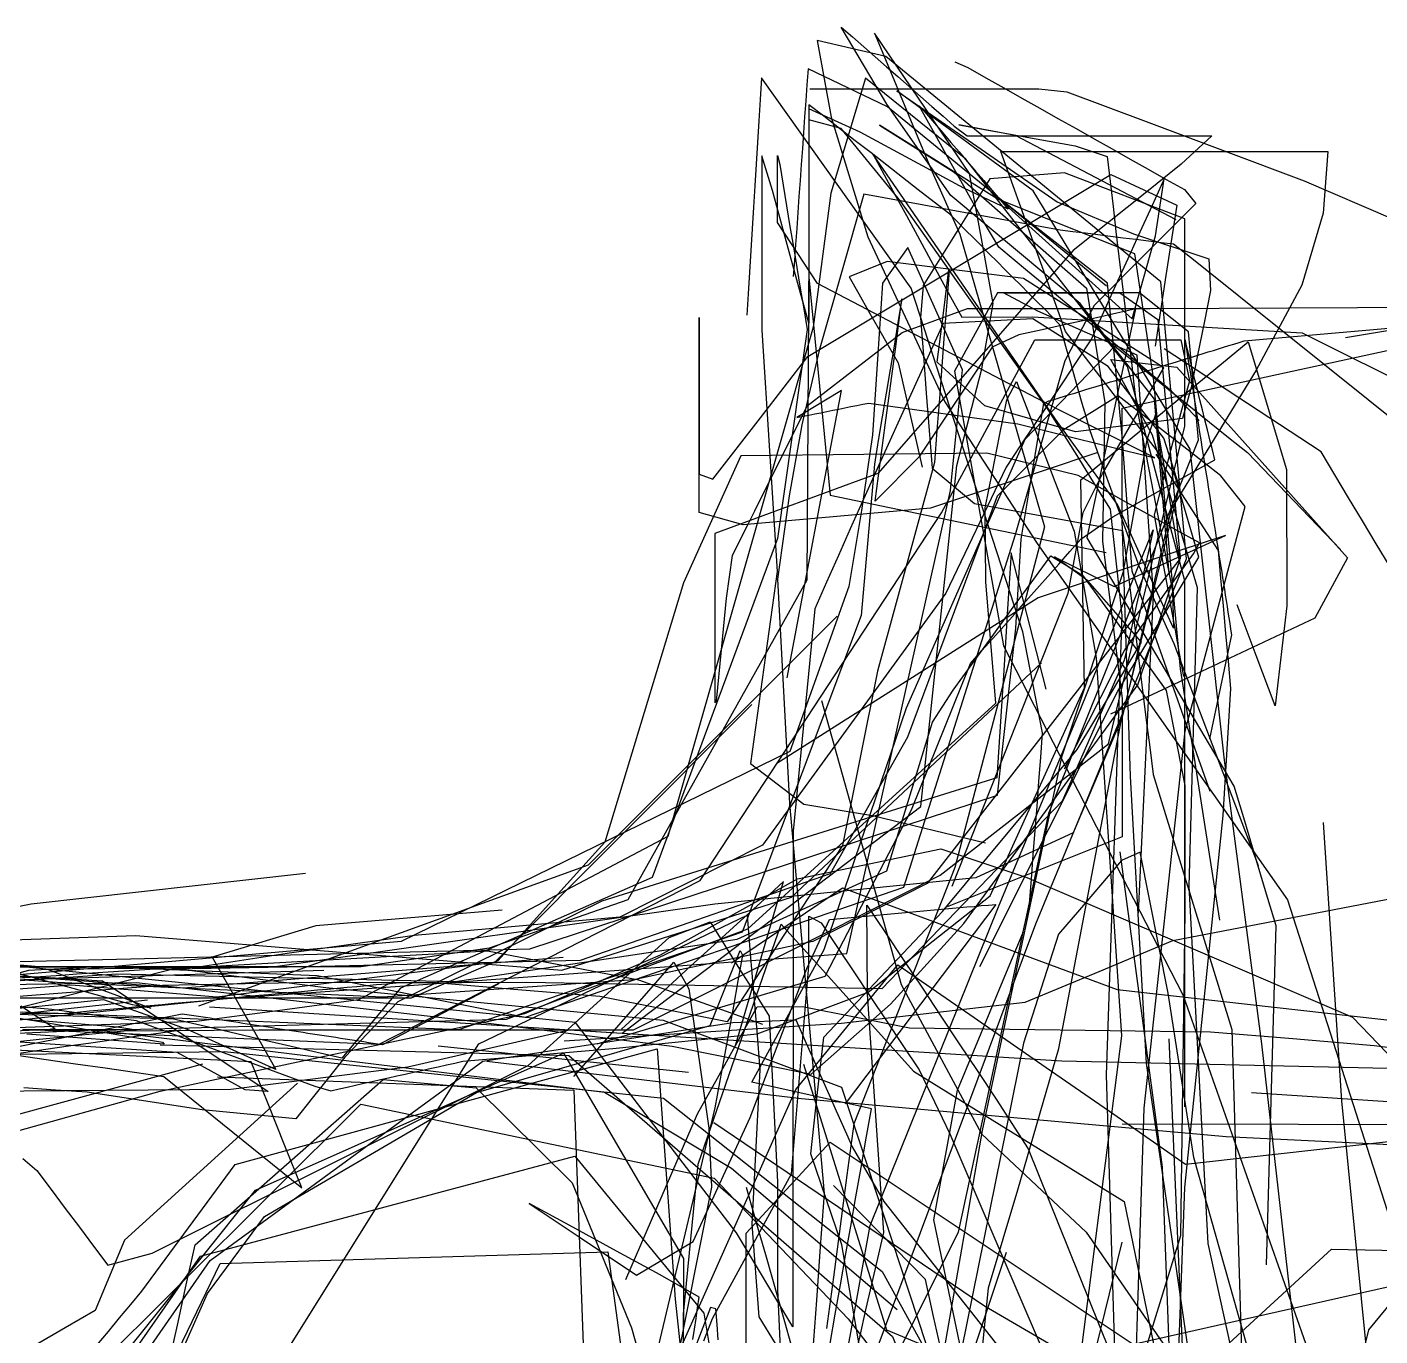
# Model space of a CAD drawing. Header units: metres. Extents: x 30 to 6769, y 117 to 5736.
# Drawn here: x 4872 to 5451, y 2184 to 2744 of the extents above; entities that cross this region are included whole.
import ezdxf

# ---------------------------------------------------------------- set-up
doc = ezdxf.new("R2010")
doc.units = ezdxf.units.M
doc.layers.add('FLOOR_0', color=1, linetype='Continuous')
doc.layers.add('FLOOR_1', color=2, linetype='Continuous')

msp = doc.modelspace()

# ---------------------------------------------------------------- linework, layer by layer
at = {"layer": 'FLOOR_0', "color": 2}
for points in [[(4572.36, 2315.06), (4716.33, 2258.87), (4797.85, 2252.28), (4929.08, 2288.79), (5085.19, 2322.03), (5143.29, 2347.05), (5201.82, 2379.59), (5263.19, 2392.41), (5299.97, 2380.14), (5439.43, 2320.4), (5505.64, 2251.67)], [(5153.1, 2182.1), (5153.1, 2193.32), (5159.37, 2257.45), (5194.94, 2360.25), (5201.23, 2353.26), (5207.52, 2346.27), (5213.81, 2339.27), (5220.1, 2332.28), (5226.38, 2325.29), (5232.67, 2318.3), (5238.96, 2311.31), (5245.25, 2304.32), (5251.54, 2297.33), (5341.74, 2241.59), (5371.33, 2097.64)], [(4824.4, 2130.09), (4885.74, 2128.31), (4920.66, 2173.33), (4950.59, 2216.33), (5067.21, 2301.64), (5174.14, 2318.07), (5201.16, 2319.25), (5203.02, 2315.08), (5204.87, 2310.9), (5206.73, 2306.73), (5208.58, 2302.55), (5210.44, 2298.37), (5212.29, 2294.2), (5214.15, 2290.02), (5216, 2285.85), (5217.86, 2281.67), (5219.71, 2277.5), (5221.57, 2273.32), (5223.42, 2269.15), (5225.27, 2264.97), (5238.77, 2241.54), (5309.95, 2151.42), (5394.98, 2083.34), (5458.36, 2015.04)], [(4819.56, 2154.02), (4900.16, 2159.1), (4969.92, 2246.38), (5101.74, 2305.06), (5153.1, 2217.19), (5152.96, 2160.29), (5149.05, 2147.57), (5145.14, 2134.85), (5141.23, 2122.14), (5137.32, 2109.42), (5133.41, 2096.7), (5129.49, 2083.98), (5111.24, 2054.7), (5007.96, 1935.79), (4927.57, 1876.49), (4897.55, 1869.82), (4870.84, 1864.77)], [(5048.03, 2308.11), (5155.3, 2296.82)], [(5396.14, 2288.22), (5588.88, 2275.42)]]:
    msp.add_lwpolyline(points, dxfattribs=at)
at = {"layer": 'FLOOR_0', "color": 5}
for points in [[(5175.41, 2308.22), (5195.94, 2378.42), (5186.02, 2369.4), (5176.1, 2360.38), (5166.18, 2351.35), (5156.26, 2342.33), (5146.34, 2333.31), (5136.42, 2324.28), (5126.49, 2315.26)], [(5173.68, 2343.73), (5221.17, 2375.83), (5338.74, 2332.19), (5484.55, 2315.81), (5599.45, 2313.2), (5619.06, 2303.39), (5638.68, 2293.57), (5658.29, 2283.76), (5680.78, 2271.14), (5733.51, 2228.93)], [(4939.57, 2179.93), (4942.85, 2187.32), (4946.13, 2194.71), (4949.41, 2202.09), (4973.8, 2235.08), (5064.52, 2288.22), (5164.55, 2316.86), (5177.35, 2348.87), (5178.39, 2346.89), (5176.41, 2336), (5174.43, 2325.1), (5172.46, 2314.21), (5170.48, 2303.32), (5168.5, 2292.43), (5166.52, 2281.54), (5141.63, 2177.1)], [(4828.44, 2154.81), (4892.6, 2168.71), (4897.39, 2174.45), (4902.17, 2180.2), (4906.95, 2185.94), (4911.74, 2191.68), (4916.52, 2197.43), (4921.31, 2203.17), (4961.16, 2257.33), (5141.82, 2306.82), (5149.59, 2199.73), (5152.64, 2170.4), (5165.52, 2162.67), (5178.39, 2154.94), (5191.27, 2147.21), (5204.14, 2139.48), (5232.76, 2111.82), (5270.74, 2077.63), (5287.86, 2073.35), (5304.98, 2069.06), (5322.1, 2064.78), (5339.22, 2060.5), (5443.27, 2034.23), (5489.8, 2042.7)], [(4832.77, 2161.24), (4899.01, 2167.7), (5014.97, 2283.22), (5166.16, 2251.49), (5223.61, 2191.25), (5305.61, 2084.34), (5343.75, 2014.09), (5382.79, 2006.41), (5429.22, 2009.65), (5510.19, 2019.83)]]:
    msp.add_lwpolyline(points, dxfattribs=at)
at = {"layer": 'FLOOR_0', "color": 6}
for points in [[(5157.15, 2182.41), (5157.8, 2186.94), (5158.45, 2191.47), (5159.09, 2196), (5159.74, 2200.53), (5143.05, 2210.13), (5124.39, 2220.32), (5105.73, 2230.5), (5087.07, 2240.69), (5108.8, 2226.06), (5132.91, 2209.99), (5157.18, 2224.36), (5181.65, 2277.43), (5205.92, 2341.29), (5215.59, 2362.22), (5218.68, 2362.5), (5221.77, 2362.78), (5224.86, 2363.06), (5227.95, 2363.35), (5231.05, 2363.63), (5234.14, 2363.91), (5237.23, 2364.19), (5240.32, 2364.47), (5243.41, 2364.75), (5246.51, 2365.03), (5249.6, 2365.31), (5252.69, 2365.6), (5255.78, 2365.88), (5258.87, 2366.16), (5261.96, 2366.44), (5265.06, 2366.72), (5268.15, 2367), (5271.24, 2367.28), (5274.33, 2367.56), (5277.42, 2367.84), (5280.52, 2368.13), (5283.61, 2368.41), (5286.7, 2368.69), (5222.32, 2283.35)], [(5161.86, 2181.87), (5165.48, 2191.52), (5199.35, 2253.42), (5206.75, 2342.35), (5206.75, 2363.65), (5212.07, 2360.76), (5219.05, 2350.27), (5226.04, 2339.79), (5233.02, 2329.31), (5240.01, 2318.83), (5246.99, 2308.34), (5253.98, 2297.86), (5267.07, 2270.43), (5334.36, 2113.4)], [(4947.25, 2300.31), (4804.01, 2261.28)], [(4953.71, 2294.93), (5106.15, 2289.2), (5111.71, 2137.69), (5192.6, 2012.09), (5220.63, 2048.31), (5210.03, 2143.69)], [(5166.13, 2275.32), (5281.88, 2196.94), (5389.99, 2133.89), (5485.29, 2133.89)], [(5167.94, 2182.39), (5167.44, 2188.95), (5166.93, 2195.52), (5164.64, 2196.11), (5153.38, 2166.84)]]:
    msp.add_lwpolyline(points, dxfattribs=at)
at = {"layer": 'FLOOR_0', "color": 3}
for points in [[(5226.1, 2173.03), (5228.64, 2184.07), (5231.19, 2195.11), (5233.74, 2206.15), (5236.28, 2217.2), (5238.83, 2228.24), (5231.89, 2330.23), (5231.56, 2368.41), (5239.48, 2356.53), (5247.39, 2344.65), (5255.31, 2332.77), (5263.22, 2320.9), (5271.13, 2309.02), (5279.05, 2297.14), (5286.96, 2285.26), (5300.6, 2264.13), (5335.38, 2177.57)], [(4870.32, 2259.99), (4876.41, 2254.74), (4882.46, 2246.66), (4888.52, 2238.58), (4894.58, 2230.5), (4900.63, 2222.42), (4906.69, 2214.34), (4925.69, 2219.4), (5086.64, 2299.67), (5147.01, 2354.51), (5164.51, 2361.2), (5170.82, 2351.11), (5177.12, 2341.02), (5183.43, 2330.93), (5189.73, 2320.83), (5193.34, 2249.89), (5193.34, 2203.74), (5194.79, 2172.49)], [(5612.85, 2294.93), (5315.03, 2301.64), (5104.19, 2314.78), (5035.13, 2298.97), (4959.38, 2289.51), (4799.71, 2288.22), (4574.2, 2294.74), (4426.56, 2315.54), (4410.15, 2319.06), (4393.74, 2322.58), (4377.32, 2326.09), (4360.91, 2329.61), (4344.49, 2333.13), (4266.44, 2343.75), (4158.21, 2327.25), (4049.69, 2301.08), (3939.08, 2270.68), (3777.05, 2323.75), (3525.86, 2327.01)], [(5144.3, 2161.57), (5201.11, 2289.51), (5244.89, 2342.82), (5275.66, 2321.5), (5306.43, 2300.17), (5337.2, 2278.85), (5367.97, 2257.53), (5495.78, 2271.74), (5595.18, 2275.3), (5666.19, 2268.19), (5687.49, 2253.97), (5708.79, 2239.76), (5730.09, 2225.54), (5751.4, 2211.32), (5776.25, 2168.67), (5804.65, 2097.59), (5918.26, 2097.59), (6021.21, 2154.46), (6113.52, 2268.19), (6291.03, 2211.32), (6425.94, 2122.47), (6518.25, 2001.64), (6525.35, 1802.61), (6408.19, 1628.46)], [(4932.69, 2171.54), (4936.5, 2188.67), (4940.31, 2205.81), (4944.11, 2222.95), (5024.63, 2293.8), (5064.43, 2290.18), (5105.41, 2249.45), (5130.81, 2187.39), (5139.01, 2158.71)], [(5374.41, 2169.68), (5430.37, 2221.12), (5602.8, 2217.65)]]:
    msp.add_lwpolyline(points, dxfattribs=at)
at = {"layer": 'FLOOR_0', "color": 4}
for points in [[(4985.4, 2180.74), (5065.48, 2309.02), (5180.31, 2364.07), (5181.69, 2347.51), (5183.07, 2330.96), (5184.45, 2314.4), (5185.83, 2297.85), (5182.3, 2231.87), (5185.34, 2192.2), (5192.35, 2180.78)], [(5340.77, 2274.8), (5567.03, 2274.33)], [(4814.67, 2147.31), (4882.59, 2149.54), (4893.2, 2155.26), (4899.76, 2160.19), (4906.32, 2165.11), (4912.89, 2170.03), (4946.35, 2218.13), (5106.65, 2260.88), (5161.81, 2193.69), (5167.51, 2159.49), (5172.1, 2153.74), (5176.69, 2148), (5181.29, 2142.25), (5185.88, 2136.51), (5190.48, 2130.76), (5228.76, 2117.06), (5341.08, 2053.37), (5382.88, 2053.37), (5429.8, 2053.37), (5464.78, 2044.37)]]:
    msp.add_lwpolyline(points, dxfattribs=at)
at = {"layer": 'FLOOR_0', "color": 7}
for points in [[(5106.21, 2295), (5127.59, 2319.44), (5148.97, 2343.89), (5155.39, 2332.57), (5158.23, 2312.7), (5161.06, 2292.84), (5163.9, 2272.97), (5165.11, 2247.65), (5143.61, 2140.1), (5075.54, 1990.17), (4985.95, 1799.43), (4895.87, 1668.08), (4811.84, 1515.03)], [(4987.93, 2292.2), (4913.84, 2224.93), (4901.3, 2194.94), (4888.42, 2187.43), (4875.55, 2179.91), (4862.68, 2172.4), (4849.81, 2164.89), (4836.93, 2157.38), (4802.45, 2149.91), (4750.53, 2142.49), (4664.69, 2119.85), (4660.63, 2119.15), (4682.68, 2126.04), (4704.72, 2132.93), (4726.76, 2139.82), (4748.8, 2146.72)], [(5532.04, 2112.32), (5357.6, 2148.45), (5267.09, 2160.81), (5263.59, 2176.57), (5260.09, 2192.33), (5256.59, 2208.09), (5217.32, 2248.42)]]:
    msp.add_lwpolyline(points, dxfattribs=at)
at = {"layer": 'FLOOR_0', "color": 1}
for points in [[(5128.43, 2208.15), (5159.14, 2278.97), (5167.63, 2294.25), (5176.11, 2309.53), (5184.59, 2324.81), (5204.04, 2325), (5226.94, 2320.41), (5249.85, 2315.83), (5378.57, 2314.15), (5413.81, 2311.21), (5448.74, 2308.28), (5471.53, 2305.43), (5494.33, 2302.58), (5517.12, 2299.73), (5539.91, 2296.88), (5694.29, 2312.8)], [(5068.9, 2301.64), (5203.53, 2285.57), (5385.36, 2269.4), (5548.99, 2261.38), (5665.89, 2268.09), (5820.29, 2283.4)], [(5279.33, 1623.14), (5333.04, 1692.18), (5323.56, 1701.66), (5326.95, 1759.52), (5324.16, 1766.97), (5321.37, 1774.42), (5318.57, 1781.87), (5315.78, 1789.32), (5312.99, 1796.77), (5310.2, 1804.22), (5307.4, 1811.67), (5243.06, 1967.96), (5225.13, 2134.64), (5179.93, 2166.07), (5179.93, 2186.68), (5179.93, 2207.29), (5179.93, 2227.9), (5215.86, 2266.93), (5345.56, 2180.44), (5469.65, 2208.43)], [(4916.76, 2136.1), (4954.81, 2214.97), (5120.65, 2219.95), (5132, 2137.32)], [(5473.19, 2219.3), (5446.28, 2186.67), (5441.81, 2168.75)]]:
    msp.add_lwpolyline(points, dxfattribs=at)
at = {"layer": 'FLOOR_1', "color": 2}
for points in [[(4950.2, 2324.79), (5126.85, 2313.6), (5254.63, 2410.53), (5270.13, 2556.48), (5280.84, 2597.82), (5285.63, 2625.8), (5280.57, 2653.65), (5275.51, 2681.51), (5234.82, 2741.51), (5243.04, 2721.76), (5251.27, 2702), (5259.5, 2682.25), (5271.37, 2655.45), (5307.65, 2530.31), (5269.23, 2384.43), (5225.97, 2274.71), (5223.05, 2252.84), (5220.14, 2230.97), (5217.22, 2209.09), (5214.31, 2187.22)], [(5197.42, 2465.58), (5220.77, 2588.64), (5201.6, 2577.05), (5204.18, 2577.57), (5206.75, 2578.08), (5209.32, 2578.6), (5211.9, 2579.11), (5214.47, 2579.63), (5217.04, 2580.14), (5219.62, 2580.66), (5222.19, 2581.17), (5224.76, 2581.69), (5227.34, 2582.2), (5229.91, 2582.72), (5232.48, 2583.23), (5296.19, 2574.3), (5354.77, 2559.73), (5346.5, 2563.87), (5338.24, 2568), (5329.97, 2572.13), (5321.71, 2576.27), (5313.44, 2580.4), (5210.45, 2634.43), (5193.34, 2660.56), (5193.34, 2664.66), (5193.34, 2668.76), (5193.34, 2672.85), (5193.34, 2676.95), (5193.34, 2681.05), (5193.34, 2685.15), (5193.34, 2689.24), (5194.25, 2685.35), (5195.72, 2676.52), (5197.19, 2667.69), (5198.66, 2658.85), (5200.13, 2650.02), (5201.6, 2641.19), (5203.08, 2632.36), (5204.55, 2623.53), (5206.02, 2614.69), (5193.34, 2525.26), (5139.68, 2380.24), (5031.96, 2332.86), (5006.81, 2302.9), (4988.84, 2307.05), (4970.86, 2311.2), (4952.88, 2315.35), (4934.9, 2319.5), (4858.1, 2321.77)], [(5215.81, 2180.76), (5218.02, 2193.31), (5220.24, 2205.87), (5222.45, 2218.43), (5224.67, 2230.98), (5226.88, 2243.54), (5229.09, 2256.09), (5231.31, 2268.65), (5233.52, 2281.21), (5182.28, 2292.53), (5192.6, 2311.46), (5202.91, 2330.39), (5213.23, 2349.31), (5248.52, 2452.8), (5299.37, 2567.73), (5337.65, 2607.51), (5345.76, 2601.02), (5353.87, 2594.53), (5361.98, 2588.03), (5370.1, 2581.54), (5378.21, 2575.05), (5386.32, 2568.55), (5394.43, 2562.06), (5434.28, 2520.55)], [(5344.04, 2090.05), (5350.25, 2281.41), (5367.8, 2442.89), (5372.92, 2462.11), (5378.04, 2481.33), (5383.17, 2500.55), (5388.29, 2519.77), (5393.41, 2538.99), (5383.09, 2552.09), (5368.46, 2563.49), (5353.82, 2574.88), (5339.18, 2586.27), (5315.61, 2571.59), (5287.4, 2543.36), (5248.97, 2440.21), (5215.88, 2381.78), (5108.83, 2344.71), (4991.55, 2341.9), (4934.76, 2340.96), (4918.26, 2336.84), (4901.76, 2332.71), (4885.27, 2328.58), (4868.77, 2324.46)], [(5316.16, 2426.62), (5342, 2477.66), (5345.26, 2482.23), (5348.52, 2486.79), (5351.77, 2491.35), (5355.03, 2495.92), (5358.29, 2500.48), (5361.55, 2505.04), (5364.81, 2509.6), (5368.06, 2514.17), (5371.32, 2518.73), (5373.89, 2523.35), (5363.5, 2529.13), (5353.11, 2534.9), (5342.72, 2540.68), (5332.33, 2546.45), (5321.94, 2552.23), (5282.94, 2561.8), (5177.63, 2560.7), (5153.1, 2506.33), (5119.36, 2395.35), (5096.57, 2370.01), (5073.78, 2344.68), (5036.57, 2328.48), (4960.23, 2328.48), (4847.78, 2317.04)], [(5220.49, 2162.52), (5224.66, 2185.44), (5228.82, 2208.37), (5232.99, 2231.29), (5287.86, 2367.65), (5323.42, 2453.18), (5354.11, 2528.96), (5352.34, 2520.98), (5350.57, 2513.01), (5348.8, 2505.03), (5347.03, 2497.06), (5345.26, 2489.08), (5343.48, 2481.1), (5341.71, 2473.13), (5315.17, 2412.78), (5237.98, 2332.48), (5086.04, 2335.19), (5030.15, 2334.98), (5025.95, 2334.6), (5021.75, 2334.22), (5017.55, 2333.84), (5013.34, 2333.46), (5009.14, 2333.07), (5004.94, 2332.69), (5000.74, 2332.31), (4996.53, 2331.93), (4992.33, 2331.54), (4988.13, 2331.16), (4983.93, 2330.78), (4979.72, 2330.4), (4975.52, 2330.02), (4971.32, 2329.63), (4967.12, 2329.25), (4962.92, 2328.87), (4958.71, 2328.49), (4942.57, 2328.48), (4926.13, 2328.48), (4909.69, 2328.48), (4893.26, 2328.48), (4793.02, 2328.48)], [(5465.51, 1821.3), (5440.73, 1982.57), (5409.45, 2126.16), (5371.48, 2260.36), (5360.56, 2330.66), (5356.54, 2350.78), (5352.52, 2370.91), (5348.5, 2391.03), (5340.61, 2387.43), (5331.59, 2376.91), (5322.58, 2366.39), (5313.57, 2355.86), (5298.61, 2309.24), (5267.17, 2154.28), (5210.54, 2072.31), (5086.82, 2015.31), (4963.01, 1986.28), (4851.48, 1903.46)], [(4869.49, 2325.3), (4873.16, 2322.85), (4876.83, 2320.4), (4880.5, 2317.96), (4884.17, 2315.51), (4880.99, 2315.06), (4876.26, 2315.06), (4871.54, 2315.06)], [(4725.98, 2298.63), (4811.92, 2308.35), (4842.54, 2307.68), (4855.14, 2305.88), (4867.74, 2304.08), (4880.34, 2302.28), (4892.93, 2300.48), (4905.53, 2298.68), (4918.13, 2296.88), (4930.73, 2295.08), (4989.72, 2247.31), (4982.52, 2265.31), (4975.33, 2283.32), (4968.13, 2301.32), (4794.49, 2309.8)], [(4929.18, 2308.59), (5104.04, 2304.01), (5242.57, 2183.7), (5315.15, 2004.21), (5378.59, 1803.92), (5423.73, 1609.33), (5435.36, 1546.8), (5424.2, 1540.71), (5413.04, 1534.62), (5401.87, 1528.52), (5390.71, 1522.43), (5379.55, 1516.34), (5368.38, 1510.25), (5388.33, 1509.88), (5410.28, 1509.88), (5426.69, 1514.01), (5419.44, 1535.78), (5412.18, 1557.55), (5404.93, 1579.31), (5397.68, 1601.08), (5390.43, 1622.85), (5383.18, 1644.62), (5375.92, 1666.38)], [(5242.58, 2107.94), (5204.7, 2161.21), (5201.96, 2170.8), (5199.22, 2180.39), (5196.48, 2189.98), (5193.74, 2199.57), (5191.01, 2209.16), (5188.27, 2218.75), (5185.53, 2228.34), (5182.79, 2237.93), (5180.05, 2247.52)]]:
    msp.add_lwpolyline(points, dxfattribs=at)
at = {"layer": 'FLOOR_1', "color": 1}
for points in [[(5361, 2510.3), (5354.66, 2584.9), (5338.75, 2605.36), (5322.85, 2625.82), (5267.57, 2672.01), (5240.14, 2711.19), (5220.56, 2744.14), (5225.41, 2739.9), (5230.25, 2735.66), (5235.1, 2731.42), (5239.94, 2727.18), (5244.78, 2722.94), (5249.63, 2718.69), (5254.47, 2714.45), (5259.31, 2710.21), (5264.16, 2705.97), (5269, 2701.73), (5274.44, 2697.52), (5379.22, 2697.52), (5366.02, 2685.43), (5350.64, 2673.12), (5335.25, 2660.81), (5319.87, 2648.49), (5236.23, 2553.02), (5166.51, 2527.44), (5166.51, 2519.39), (5166.51, 2511.34), (5166.51, 2503.29), (5166.51, 2495.24), (5166.51, 2487.19), (5166.51, 2479.14), (5166.51, 2471.09), (5166.51, 2463.04), (5166.51, 2454.99), (5167.15, 2455.59), (5169.35, 2477.65), (5171.56, 2499.72), (5174.01, 2517.93), (5177.21, 2524.35), (5180.42, 2530.76), (5183.62, 2537.17), (5186.83, 2543.59), (5190.03, 2550), (5193.24, 2556.41), (5196.44, 2562.83), (5199.65, 2569.24), (5202.85, 2575.65), (5206.06, 2582.07), (5246.72, 2613.45), (5274.69, 2623.71), (5294.2, 2623.71), (5313.72, 2623.71), (5333.24, 2623.71), (5352.76, 2623.71), (5471.07, 2624.32)], [(5279.85, 2342.04), (5338.94, 2459.9), (5373.6, 2517.23), (5363.03, 2553.3), (5339.78, 2583.54), (5316.53, 2613.78), (5288.83, 2690.81), (5344.55, 2690.81), (5387.08, 2690.81), (5428.85, 2690.81), (5426.87, 2664.45), (5417.66, 2633.73), (5398.19, 2597.35), (5361.79, 2537.8), (5340.88, 2448.75), (5319.85, 2399.28), (5278.26, 2380.08), (5166.47, 2368.74), (4978.37, 2341.9), (4881.14, 2340.77), (4895.79, 2335.27), (4910.43, 2329.78), (4925.08, 2324.28), (4917.23, 2325.74), (4890.37, 2333.07), (4863.51, 2340.4)], [(4868.23, 2310.04), (4877.34, 2310.95), (4886.45, 2311.86), (4895.56, 2312.78), (4904.66, 2313.69), (4913.77, 2314.6), (4971.48, 2315.06), (5131.67, 2315.06), (5262.88, 2381.21), (5334.92, 2437.35), (5367.71, 2573.32), (5367.71, 2662.09), (5316.13, 2681.69), (5284.17, 2679.21), (5278.46, 2670.06), (5272.74, 2660.91), (5267.03, 2651.76), (5261.31, 2642.61), (5255.6, 2633.47), (5254.52, 2619.68), (5255.76, 2603.59), (5257, 2587.5), (5258.23, 2571.41), (5259.47, 2555.31), (5277.7, 2540.31), (5341.02, 2528.63), (5342.47, 2517.04), (5343.92, 2505.45), (5345.37, 2493.86), (5346.82, 2482.27), (5348.26, 2470.68), (5349.71, 2459.09), (5351.16, 2447.5), (5352.61, 2435.91), (5354.06, 2424.32), (5387.83, 2315.09), (5392.73, 2149.22)], [(5080.66, 2043.23), (5229.77, 2146.4), (5270.78, 2228.46), (5309.48, 2407.7), (5373.43, 2567.47), (5369.22, 2613.72), (5348.28, 2630.42), (5317.88, 2630.42), (5287.47, 2630.42), (5269.08, 2596.88), (5289.98, 2479.38), (5366.98, 2329.72), (5432, 2144.75)], [(5278, 2148.6), (5283.6, 2204.54), (5289.89, 2225.54), (5296.19, 2246.54), (5313.67, 2306.98), (5340.33, 2447.03), (5350.22, 2486.64), (5354.01, 2501.79), (5357.79, 2516.94), (5361.58, 2532.09), (5365.36, 2547.24), (5358.65, 2568.27), (5334.88, 2598.84), (5302.56, 2619.28), (5264.22, 2617.34), (5250.36, 2586.84), (5236.5, 2556.33), (5229.57, 2540.88), (5224.49, 2529.44), (5219.41, 2518.01), (5214.33, 2506.57), (5209.25, 2495.13), (5200.04, 2400.08), (5199.84, 2187.91), (5175.72, 2228.14), (5106.81, 2318.06), (4870.41, 2341.9)], [(4866.74, 2337.11), (4873.43, 2337.56), (4880.13, 2338), (4886.82, 2338.45), (4893.51, 2338.9), (4900.21, 2339.34), (4906.9, 2339.79), (4913.6, 2340.24), (4920.29, 2340.68), (4926.98, 2341.13), (4933.68, 2341.58), (5000.05, 2333.1), (5144.36, 2319.18), (5220.74, 2290.52), (5275.06, 2125.26), (5252.53, 2010.44), (5233.65, 1878.85), (5217.36, 1812.13), (5081.5, 1840.13), (4895.3, 1883.56), (4699.49, 1875.14)], [(5073.78, 2334.6), (5024.26, 2308.57), (5022.27, 2308.87), (5020.27, 2309.18), (5018.28, 2309.49), (5016.28, 2309.79), (5014.29, 2310.1), (5012.3, 2310.41), (5010.3, 2310.71), (5008.31, 2311.02), (5006.31, 2311.33), (5004.32, 2311.64), (5002.33, 2311.94), (5000.33, 2312.25), (4998.34, 2312.56), (4996.34, 2312.86), (4994.35, 2313.17), (4992.36, 2313.48), (4990.36, 2313.78), (4988.37, 2314.09), (4986.37, 2314.4), (4984.38, 2314.7), (4982.39, 2315.01), (4980.39, 2315.32), (4978.4, 2315.63), (4976.4, 2315.93), (4974.41, 2316.24), (4972.42, 2316.55), (4970.42, 2316.85), (4968.43, 2317.16), (4966.43, 2317.47), (4964.44, 2317.77), (4962.45, 2318.08), (4960.45, 2318.39), (4958.46, 2318.69), (4956.46, 2319), (4954.47, 2319.31), (4952.48, 2319.62), (4950.48, 2319.92), (4948.49, 2320.23), (4946.49, 2320.54), (4944.5, 2320.84), (4942.51, 2321.15), (4940.51, 2321.46), (4938.52, 2321.76), (4862.62, 2306.59)], [(5367.01, 2169.76), (5361, 2311.15)]]:
    msp.add_lwpolyline(points, dxfattribs=at)
at = {"layer": 'FLOOR_1', "color": 7}
for points in [[(4848.73, 2033.83), (4909.18, 2036.9), (5083.45, 2064.45), (5234.76, 2175.22), (5303.88, 2360.37), (5368.38, 2516.49), (5357.4, 2635.17), (5239.64, 2731.58), (5210.3, 2738.39), (5216.25, 2705.61), (5232.04, 2654.41), (5264.89, 2583.74), (5304.48, 2523.06), (5411.52, 2370.57), (5467.62, 2195.85)], [(5373.85, 2575.77), (5361.95, 2588.25), (5355.79, 2593.39), (5349.63, 2598.52), (5343.47, 2603.66), (5337.31, 2608.79), (5331.15, 2613.93), (5324.99, 2619.06), (5318.83, 2624.2), (5312.67, 2629.33), (5306.52, 2634.47), (5300.36, 2639.6), (5294.2, 2644.74), (5288.04, 2649.88), (5281.3, 2661.23), (5274.47, 2673.52), (5267.65, 2685.81), (5260.82, 2698.1), (5254, 2710.4), (5257.05, 2707.03), (5260.55, 2702.94), (5264.05, 2698.85), (5267.56, 2694.76), (5271.06, 2690.67), (5274.56, 2686.58), (5278.07, 2682.49), (5281.57, 2678.4), (5285.07, 2674.32), (5288.58, 2670.23), (5292.08, 2666.14), (5273.1, 2675.2), (5228.74, 2699.09), (5206.75, 2709.09), (5206.75, 2705.43), (5206.75, 2701.76), (5206.75, 2698.1), (5206.75, 2694.43), (5206.75, 2690.77), (5206.75, 2687.1), (5206.75, 2683.44), (5206.75, 2679.77), (5206.75, 2676.11), (5206.75, 2672.45), (5206.75, 2668.78), (5206.75, 2665.12), (5206.75, 2661.45), (5206.75, 2657.79), (5206.75, 2654.12), (5206.75, 2650.46), (5206.75, 2646.79), (5206.75, 2643.13), (5206.75, 2639.47), (5206.75, 2635.8), (5206.75, 2632.14), (5206.75, 2628.47), (5206.75, 2624.81), (5206.75, 2621.14), (5206.75, 2617.48), (5202.02, 2634.34), (5196.59, 2654.28), (5191.15, 2674.22), (5186.63, 2689.02), (5186.63, 2678.36), (5186.63, 2667.71), (5186.63, 2657.05), (5186.63, 2646.39), (5186.63, 2635.74), (5186.63, 2625.08), (5186.63, 2614.43), (5193.24, 2511.14), (5181.82, 2428.94), (5204.58, 2411.6), (5234.01, 2406.69), (5282.38, 2394.96)], [(5347.84, 2365.03), (5354.29, 2501.11), (5347.25, 2603.73), (5326.02, 2613.17), (5304.8, 2622.61), (5290.09, 2630.42), (5306.69, 2630.42), (5323.28, 2630.42), (5339.88, 2630.42), (5356.06, 2618.92), (5365.67, 2516.73), (5257.34, 2377.63), (5208.44, 2352.8), (5189.28, 2348.69), (5170.11, 2344.59), (5150.95, 2340.48), (5131.79, 2336.37), (5024.38, 2328.98), (4885.07, 2335.19), (4814.54, 2340.2)], [(5402.53, 2214.48), (5406.69, 2359.52), (5402.21, 2374.44), (5397.74, 2389.37), (5393.26, 2404.3), (5388.78, 2419.22), (5325.91, 2525.58), (5346.69, 2623.51), (5336.67, 2621.28), (5326.65, 2619.05), (5316.62, 2616.83), (5306.6, 2614.6), (5296.58, 2612.37), (5285.13, 2607.14), (5253.8, 2560.13), (5235.11, 2541.29), (5239.44, 2573.79), (5243.77, 2606.28), (5246.56, 2627.82), (5244.88, 2617.72), (5243.19, 2607.62), (5241.51, 2597.52), (5239.83, 2587.42), (5238.15, 2577.33), (5236.46, 2567.23), (5234.78, 2557.13), (5229.15, 2492.35), (5178.25, 2356.81), (5056.82, 2315.06), (4889.82, 2321.77), (4812.83, 2324.36)], [(4856.61, 2314.16), (4876.39, 2315.06), (5022.81, 2308.83), (5160.25, 2378.9), (5263.55, 2536.24), (5303.52, 2610.29), (5324.3, 2610.29), (5345.09, 2610.29), (5365.88, 2610.29), (5369.62, 2592.72), (5361.5, 2562.9), (5354.5, 2535.36), (5356.29, 2525.48), (5358.09, 2515.6), (5359.88, 2505.72), (5361.68, 2495.84), (5363.47, 2485.96), (5365.27, 2476.09), (5367.07, 2466.21)], [(5308.31, 2460.71), (5293.27, 2519.19), (5291.77, 2495.1), (5290.26, 2471.01), (5288.76, 2446.92), (5287.26, 2422.83), (5118.21, 2370.07), (5030.9, 2326.99), (5008.2, 2303.26), (5001.17, 2294.48), (4994.15, 2285.7), (4987.13, 2276.91), (4947.13, 2280.7), (4897.83, 2288.25), (4884.32, 2289.21), (4870.81, 2290.18)], [(5446.07, 2171.33), (5434.77, 2284.59), (5427.01, 2403.68)], [(4999.24, 2340.43), (4833.96, 2335.19)], [(4331.4, 1504.65), (4485.21, 1500.7), (4627.88, 1502.2), (4784.34, 1514.53), (4923.55, 1503.17), (5095.13, 1509.88), (5268.22, 1509.8), (5397.49, 1503.17), (5461.6, 1594.7), (5430.88, 1691.3), (5353.81, 1799.3), (5341.36, 1822.13), (5328.9, 1844.97), (5316.45, 1867.81), (5286.01, 1972.27), (5309.66, 2097.33), (5340.88, 2224.07)]]:
    msp.add_lwpolyline(points, dxfattribs=at)
at = {"layer": 'FLOOR_1', "color": 4}
for points in [[(5269.21, 2729.23), (5274.71, 2726.79), (5282.44, 2722.44), (5290.17, 2718.09), (5297.89, 2713.74), (5305.62, 2709.39), (5313.35, 2705.05), (5321.07, 2700.7), (5328.8, 2696.35), (5336.53, 2692), (5344.26, 2687.65), (5351.98, 2683.3), (5359.71, 2678.95), (5367.44, 2674.61), (5372.3, 2668.57), (5350.54, 2646.79), (5328.78, 2625.02), (5316.28, 2601.32), (5309.2, 2576.5), (5302.11, 2551.68), (5295.02, 2526.86), (5247.24, 2375.9), (5085.38, 2320.25), (4996.26, 2338.13), (4902.92, 2341.9), (4872.75, 2340.43), (4865.96, 2338.58)], [(5426.73, 2078.78), (5400.59, 2308.93), (5384.6, 2430.4), (5369.91, 2563.43), (5302.76, 2674.02), (5244.39, 2716.87), (5278.68, 2693.12), (5312.97, 2669.36), (5345.69, 2655.66), (5377.94, 2644.9), (5378.63, 2631.38), (5375.87, 2617.56), (5373.1, 2603.74), (5370.34, 2589.91), (5366.63, 2576.61), (5343.78, 2573.75), (5320.92, 2570.89), (5281.99, 2582.06), (5261.71, 2600.66), (5264.19, 2620.5), (5266.67, 2640.34), (5246.1, 2669.53), (5220.59, 2700.73), (5206.75, 2704.5), (5206.75, 2675.76), (5206.75, 2647.03), (5205.86, 2507.41), (5129.33, 2370.57), (5069.96, 2349.96), (5015.19, 2341.9), (4962.69, 2341.9), (4918.27, 2341.9), (4877.32, 2341.97), (4867.45, 2342.87)], [(5363.96, 2661.63), (5295.16, 2697.71), (5270.9, 2702.32), (5287.5, 2699.3), (5304.09, 2696.28), (5320.69, 2693.26), (5334.41, 2688.8), (5335.67, 2678.1), (5336.93, 2667.41), (5338.18, 2656.71), (5339.44, 2646.01), (5340.7, 2635.32), (5341.96, 2624.62), (5343.22, 2613.92), (5344.47, 2603.23), (5345.73, 2592.53), (5346.99, 2581.83), (5362.4, 2502.66), (5362.82, 2486.84), (5356.81, 2500.08), (5350.8, 2513.32), (5344.78, 2526.55), (5338.77, 2539.79), (5313.34, 2574.92), (5234.22, 2689.62), (5238.97, 2680.92), (5243.71, 2672.22), (5248.46, 2663.52), (5253.2, 2654.82), (5257.94, 2646.11), (5262.69, 2637.41), (5267.43, 2628.71), (5272.18, 2620.01), (5302.44, 2620.18), (5417.87, 2613.24), (5575.56, 2534.67)], [(5330.45, 2562.08), (5306.59, 2554.12), (5282.72, 2546.16), (5258.86, 2538.2), (5178.58, 2531.11), (5159.81, 2536.33), (5159.81, 2544.48), (5159.81, 2552.64), (5159.81, 2560.79), (5159.81, 2568.95), (5159.81, 2577.1), (5159.81, 2585.25), (5159.81, 2593.41), (5159.81, 2601.56), (5159.81, 2609.71), (5159.81, 2617.87), (5159.81, 2619.9), (5159.81, 2606.48), (5159.81, 2593.06), (5159.81, 2579.65), (5159.81, 2566.23), (5159.81, 2552.81), (5165.59, 2550.63), (5185.98, 2576.86), (5206.37, 2603.09), (5335.97, 2681.04), (5364.19, 2667.95), (5359.55, 2637.75), (5354.9, 2607.54)], [(4991.28, 2381.91), (4873.93, 2368.74), (4739.82, 2341.96), (4596.86, 2321.82), (4478.91, 2353.59), (4443.3, 2446.28), (4429.09, 2472.68), (4414.88, 2499.09), (4383.67, 2530.69), (4263.71, 2604), (4153.23, 2598.91)], [(4516.25, 1509.88), (4698.22, 1511.4), (4817.72, 1523.29), (4914.5, 1515.07), (5035.34, 1522.83), (5177.97, 1513.37), (5300.91, 1509.88), (5381.93, 1512.07), (5451.02, 1569.83), (5437.95, 1639.66), (5423.06, 1691.79), (5433.33, 1861.38), (5422.35, 2020.3), (5377.64, 2223.59), (5369.51, 2376.44), (5373.12, 2504.08), (5353.86, 2569.47), (5335.91, 2601.8), (5364.28, 2598.58), (5437.33, 2517.05), (5423.31, 2491.22), (5394.16, 2477.5), (5365.02, 2463.78), (5335.88, 2450.06)], [(5361, 2065.51), (5367.71, 2247.51), (5384.04, 2406.75), (5387.37, 2461.02), (5386.29, 2472.83), (5385.22, 2484.65), (5384.15, 2496.46), (5383.07, 2508.27), (5382, 2520.08), (5355.32, 2561.33)], [(5021.65, 2066.06), (5134.24, 2057.04), (5233.58, 2150.01), (5220.85, 2222.93), (5207.56, 2261.98), (5210.33, 2286.89), (5213.1, 2311.8), (5263.95, 2365.58), (5321.61, 2435.01), (5335.35, 2457.93), (5349.09, 2480.84), (5326.13, 2507.13), (5311.84, 2517.46), (5337.44, 2504.65), (5385.05, 2526.61), (5365.02, 2519.93), (5344.98, 2513.25), (5324.95, 2506.57), (5304.92, 2499.89), (5193.05, 2429.03)], [(4723.22, 2348.52), (4918.72, 2355.32), (5100.97, 2340.58), (5199.33, 2371.74), (5306.29, 2472.04)], [(5397.81, 2066.94), (5361.48, 2164.58), (5358.02, 2256.19), (5339.9, 2391.18)], [(5075.49, 2366.18), (4995.73, 2359.53), (4951.38, 2346.04), (4978.6, 2298.04), (4940.89, 2315.19), (4905.08, 2327.82), (4875.76, 2324.89), (4846.45, 2321.95)], [(5101.63, 2345.94), (4939.15, 2332.86), (4809.23, 2341.9)], [(3623.96, 2335.19), (3743.1, 2329.17), (3912.66, 2328.48), (4054.94, 2310.25), (4136.26, 2315.06), (4205.02, 2315.06), (4284.21, 2309.22), (4453.63, 2312.95), (4613.89, 2308.35), (4760.54, 2303.11), (4956.63, 2305.67), (5144.57, 2285.77), (5238.11, 2211.53), (5261.26, 2169.69), (5262.6, 2152.32), (5263.93, 2134.94), (5265.27, 2117.56), (5266.61, 2100.18), (5231.61, 2058.12), (5104.38, 1997.71), (4987.52, 1931.17)], [(4864.01, 2338.39), (4884.21, 2337.2), (4904.41, 2336.01), (4975.37, 2288.53), (4965.57, 2289.3), (4936.35, 2305.25), (4866.72, 2309.89)], [(4865.76, 2320), (4888.34, 2318.12), (4910.92, 2316.24), (4919.02, 2315.06), (4902.76, 2315.06), (4886.51, 2315.06), (4870.25, 2315.06)]]:
    msp.add_lwpolyline(points, dxfattribs=at)
at = {"layer": 'FLOOR_1', "color": 6}
for points in [[(5367.71, 2282.09), (5367.71, 2507.14), (5343.06, 2598.89), (5273.88, 2687.64), (5230.94, 2722.26), (5227.24, 2709.95), (5223.55, 2697.64), (5219.86, 2685.32), (5216.17, 2673.01), (5208.63, 2615.71), (5146.35, 2397.75), (5014.06, 2327.82), (4979.34, 2323.19), (4944.61, 2318.56), (4842.94, 2315.06)], [(5279.6, 2140.93), (5260.27, 2233.62), (5270.31, 2289.2), (5277.31, 2306), (5284.31, 2322.8), (5291.3, 2339.6), (5298.3, 2356.4), (5301.18, 2368.97), (5301.98, 2379.42), (5302.78, 2389.87), (5303.59, 2400.32), (5304.39, 2410.76), (5305.19, 2421.21), (5306, 2431.66), (5306.8, 2442.1), (5298.33, 2485.33), (5250.57, 2632.43), (5186.51, 2722.44), (5185.94, 2713.2), (5185.36, 2703.96), (5184.78, 2694.72), (5184.2, 2685.48), (5183.63, 2676.23), (5183.05, 2666.99), (5182.47, 2657.75), (5181.89, 2648.51), (5181.32, 2639.27), (5180.74, 2630.02), (5180.16, 2620.78)], [(5334.08, 2633.22), (5240.43, 2710.01), (5206.41, 2726.26), (5205.92, 2719.43), (5205.43, 2712.6), (5204.94, 2705.76), (5204.46, 2698.93), (5203.97, 2692.1), (5203.48, 2685.27), (5202.99, 2678.43), (5202.51, 2671.6), (5202.02, 2664.77), (5201.53, 2657.94), (5201.04, 2651.11), (5200.55, 2644.27), (5200.07, 2637.44)], [(5399.18, 2385.22), (5363.06, 2480.15), (5348.05, 2513.4), (5340.37, 2534.54), (5332.69, 2555.67), (5326.96, 2571.83), (5325.36, 2577.43), (5323.76, 2583.03), (5322.16, 2588.63), (5320.56, 2594.23), (5318.96, 2599.83), (5317.36, 2605.43), (5315.76, 2611.03), (5314.16, 2616.63), (5310.91, 2620.15), (5307.54, 2623.52), (5304.16, 2626.9), (5300.79, 2630.27), (5297.42, 2633.64), (5294.05, 2637.01), (5290.68, 2640.39), (5287.31, 2643.76), (5283.94, 2647.13), (5280.57, 2650.51), (5277.19, 2653.88), (5273.82, 2657.25), (5270.45, 2660.63), (5267.05, 2664.01), (5260.31, 2669.26), (5253.57, 2674.5), (5246.83, 2679.75), (5240.09, 2684.99), (5233.35, 2690.24), (5226.61, 2695.48), (5219.87, 2700.73), (5213.13, 2705.97), (5206.75, 2710.82), (5206.75, 2708.66), (5206.75, 2706.49), (5206.75, 2704.32), (5206.75, 2702.16), (5206.75, 2699.99), (5206.75, 2697.82), (5206.75, 2695.66), (5206.75, 2693.49), (5206.75, 2691.32), (5206.75, 2689.16), (5206.75, 2686.99), (5206.75, 2684.82), (5206.75, 2682.66), (5206.75, 2680.49), (5206.75, 2678.32), (5206.75, 2676.16), (5206.75, 2673.99), (5206.75, 2671.82), (5206.75, 2669.66), (5206.75, 2667.49), (5206.75, 2665.32), (5206.75, 2663.16), (5206.75, 2660.99), (5206.75, 2658.82), (5206.75, 2656.66), (5206.75, 2654.49), (5206.75, 2652.32), (5206.75, 2650.16), (5206.75, 2647.99), (5206.75, 2645.82), (5206.75, 2643.66), (5206.75, 2641.49), (5206.75, 2639.32), (5206.75, 2637.16), (5215.87, 2543.81), (5333.94, 2519.27)], [(5482.81, 2555.24), (5372.08, 2643.99), (5362.84, 2651.16), (5357.45, 2651.83), (5352.05, 2652.51), (5346.66, 2653.18), (5341.27, 2653.86), (5335.88, 2654.53), (5330.48, 2655.2), (5325.09, 2655.88), (5319.7, 2656.55), (5314.31, 2657.23), (5230.31, 2672.66), (5220.74, 2639.16), (5211.18, 2605.66), (5203.79, 2573.88), (5198.29, 2543.58), (5193.34, 2507.8), (5198.45, 2411.88), (5213.25, 2245.01), (5211.62, 2222.16), (5209.99, 2199.32), (5208.35, 2176.47)], [(4856.68, 2326.16), (4882.72, 2323.79), (4918.84, 2318.99), (4995.35, 2290.84), (5002.15, 2288.95), (5005.69, 2289.74), (5009.22, 2290.52), (5012.76, 2291.31), (5016.29, 2292.1), (5019.83, 2292.88), (5023.36, 2293.67), (5026.9, 2294.45), (5030.43, 2295.24), (5033.97, 2296.03), (5037.5, 2296.81), (5041.04, 2297.6), (5044.57, 2298.38), (5048.11, 2299.17), (5051.64, 2299.96), (5055.18, 2300.74), (5058.71, 2301.53), (5122.79, 2306.94), (5184.63, 2313.34), (5232.07, 2331.08), (5284.37, 2372.36), (5324.66, 2461.37), (5323.12, 2550.4), (5394.79, 2609.45), (5411.17, 2554.81), (5411.32, 2496.49), (5406.3, 2453.65), (5398.2, 2475.26), (5390.1, 2496.87)], [(4871.02, 2315.06), (4878.88, 2315.06), (4886.73, 2315.06), (4894.59, 2315.06), (4902.44, 2315.06), (4910.3, 2315.06), (5077.37, 2319.62), (5180.6, 2358.27), (5286.77, 2454.74), (5282.44, 2506.75), (5282.24, 2538.37), (5285.32, 2553.78), (5288.4, 2569.2), (5291.49, 2584.62), (5295.62, 2592.48), (5303.84, 2571.1), (5312.06, 2549.72), (5320.28, 2528.34), (5329.68, 2474.17), (5340.59, 2312.48), (5319.56, 2148.95)], [(5212.14, 2455.89), (5246.18, 2334.45), (5280.66, 2270.49), (5325.42, 2228.46), (5366.51, 2168.85), (5363.58, 2139.57), (5362.49, 2107.3), (5375.1, 2052.64), (5417.52, 1920.48)], [(5182.37, 2454.26), (5072.26, 2343.8), (4953.41, 2328.91), (4922.31, 2331.5), (4891.21, 2334.1), (4753.05, 2323.68)]]:
    msp.add_lwpolyline(points, dxfattribs=at)
at = {"layer": 'FLOOR_1', "color": 5}
for points in [[(5207.14, 2717.65), (5216.95, 2717.65), (5226.75, 2717.65), (5236.55, 2717.65), (5246.35, 2717.65), (5256.15, 2717.65), (5265.95, 2717.65), (5275.75, 2717.65), (5285.56, 2717.65), (5295.36, 2717.65), (5305.16, 2717.65), (5317.18, 2716.48), (5351.04, 2703.77), (5384.9, 2691.07), (5418.77, 2678.36), (5456.48, 2662.02)], [(5378.44, 2417.05), (5345.15, 2511.31), (5340.88, 2569.06), (5334.51, 2634.48), (5285.17, 2673.2), (5295.15, 2664.22), (5305.13, 2655.23), (5315.11, 2646.25), (5325.08, 2637.26), (5335.06, 2628.28), (5345.04, 2619.29), (5355.16, 2654.86), (5358.8, 2679.25), (5353.61, 2667.82), (5348.41, 2656.4), (5343.22, 2644.97), (5338.03, 2633.55), (5332.84, 2622.12), (5327.65, 2610.69), (5321.59, 2601.48), (5315.51, 2592.34), (5309.42, 2583.2), (5303.33, 2574.06), (5297.24, 2564.92), (5291.15, 2555.78), (5265.41, 2501.87), (5186.88, 2394.08), (5125.78, 2363.27), (5037.92, 2355.32), (4983.41, 2347.63), (4946.4, 2341.9), (4930.79, 2341.9), (4915.18, 2341.9), (4899.57, 2341.9), (4875.64, 2341.9), (4754.02, 2348.23)], [(5268.09, 2376.43), (5317.67, 2501.91), (5324.08, 2536.4), (5328.21, 2544.69), (5332.35, 2552.97), (5358.66, 2598.36), (5343.65, 2607.92), (5328.64, 2617.47), (5313.63, 2627.03), (5298.63, 2636.58), (5240.28, 2643.84), (5223.93, 2637.25), (5228.13, 2629.9), (5232.32, 2622.55), (5236.52, 2615.2), (5240.72, 2607.86), (5244.91, 2600.51), (5255.21, 2555.77)], [(5339.54, 2116.48), (5334.17, 2295.8), (5340.88, 2492.25), (5335.85, 2537.82), (5329.05, 2548.71), (5322.25, 2559.6), (5315.45, 2570.48), (5308.65, 2581.37), (5266.83, 2640.15), (5265.77, 2626.41), (5264.71, 2612.68), (5263.66, 2598.95), (5262.6, 2585.22), (5261.55, 2571.49), (5260.49, 2557.76), (5236.08, 2468.5), (5221.17, 2393.88), (5171.74, 2318.37), (5117.33, 2329.22), (5082.22, 2332.15), (5047.12, 2335.08), (4993.9, 2335.19), (4930.06, 2334.02), (4782.68, 2322.68)], [(5102.04, 2310.31), (5220.68, 2317.85), (5299.34, 2326.82), (5330.93, 2339.98), (5362.51, 2353.15), (5475.33, 2374.86), (5487.82, 2439.97), (5461.36, 2503.32), (5455.46, 2513.17), (5449.56, 2523.01), (5443.65, 2532.86), (5437.75, 2542.7), (5431.85, 2552.55), (5425.94, 2562.39), (5358.87, 2606.5)], [(4862.36, 2334.36), (4919.04, 2335.19), (5057.06, 2319.35), (5148.22, 2307.98), (5207.69, 2296.08), (5241.72, 2326.03), (5273.01, 2360.47), (5347.59, 2462.69), (5365.53, 2515.97), (5360.34, 2547.17), (5355.14, 2578.36), (5351.4, 2567.55), (5347.95, 2548.56), (5344.5, 2529.56), (5341.05, 2510.56), (5314.92, 2431.73), (5280.85, 2271.97), (5253.14, 2112.08)], [(4805.22, 2331.71), (4910.38, 2338.9), (5055.31, 2335.62), (5176.09, 2353.81), (5240.06, 2383.1), (5259.61, 2446.68), (5268.43, 2460.3), (5276.8, 2471.8), (5285.16, 2483.31), (5293.53, 2494.82), (5301.89, 2506.33), (5310.26, 2517.84), (5323.85, 2509.59), (5341.78, 2484.92), (5359.71, 2460.26), (5367.71, 2419.49), (5367.71, 2365.78), (5365.85, 2226.77), (5326.73, 2100.15), (5172.47, 2026.54), (5015.11, 2046.01), (4872.75, 2035.9), (4799.53, 1935.43)], [(5187.06, 2317.3), (5133.97, 2336.27), (5069.16, 2348.61), (4949.86, 2341.9), (4858.16, 2341.9)], [(4826.81, 2341.9), (4934.77, 2341.9)], [(5291.21, 2219.64), (5262.53, 2133.56), (5143.77, 2057.91), (5087.06, 2046.66), (5054.34, 2046.66), (4953.33, 2036.53), (4873.44, 2026.54), (4837.89, 2022.46), (4837.89, 2017.24), (4837.89, 2012.01), (4837.89, 2006.79), (4837.89, 2001.56), (4837.89, 1996.33), (4837.89, 1991.11), (4837.89, 1985.88), (4837.89, 1980.66), (4837.89, 1975.43), (4837.89, 1970.2), (4837.89, 1964.98), (4837.89, 1959.75), (4837.89, 1954.53), (4942.94, 1908.74)]]:
    msp.add_lwpolyline(points, dxfattribs=at)
at = {"layer": 'FLOOR_1', "color": 3}
for points in [[(5382.63, 2361.99), (5365.86, 2469.54), (5354.29, 2594.07), (5346.2, 2647.08), (5326.57, 2654.94), (5306.93, 2662.79), (5287.3, 2670.65), (5237.02, 2702.08), (5268.97, 2682.1), (5325.5, 2632.39), (5333.44, 2583.48), (5332.47, 2524.11), (5340.88, 2456.6), (5340.88, 2427.09), (5340.88, 2397.58), (5265.87, 2367.68)], [(4854.52, 2321.77), (4888.62, 2322.11), (4893.79, 2322.58), (4898.95, 2323.05), (4904.12, 2323.52), (4909.29, 2323.99), (4914.46, 2324.46), (4919.63, 2324.93), (4924.8, 2325.4), (4929.97, 2325.87), (4935.14, 2326.34), (4940.3, 2326.81), (4945.47, 2327.28), (4950.64, 2327.75), (4955.81, 2328.22), (5037.75, 2334.13), (5222.97, 2347.63), (5267.37, 2545.79), (5269.09, 2563.03), (5270.82, 2580.27), (5272.54, 2597.51), (5249.17, 2649.74), (5238.32, 2634.53), (5236.16, 2602.07), (5234, 2569.6), (5229.22, 2537.18), (5223.82, 2504.76), (5198.53, 2434.11), (5032.28, 2352.85), (4867.04, 2338.45)], [(5423.19, 1968), (5375.49, 2134.4), (5351.17, 2300.76), (5344.44, 2423.37), (5340.88, 2532.93), (5340.88, 2556.96), (5340.88, 2581), (5523.78, 2620.78), (5608.46, 2610.63), (5593.84, 2617.94), (5579.23, 2625.25), (5564.62, 2632.56), (5436.35, 2611.19)], [(4772.66, 2341.9), (4922.4, 2345.48), (5087.26, 2349.63), (5287.41, 2415.35), (5295.28, 2486.83), (5297.62, 2525.03), (5302.45, 2554.02), (5307.27, 2583), (5309.51, 2584.12), (5311.71, 2584.79), (5313.91, 2585.47), (5316.11, 2586.15), (5318.31, 2586.82), (5320.5, 2587.5), (5322.7, 2588.18), (5324.9, 2588.85), (5327.1, 2589.53), (5329.3, 2590.21), (5331.5, 2590.89), (5333.7, 2591.56), (5335.89, 2592.24), (5338.09, 2592.92), (5340.29, 2593.59), (5342.49, 2594.27), (5344.69, 2594.95), (5346.89, 2595.62), (5349.08, 2596.3), (5351.28, 2596.98), (5353.48, 2597.65), (5355.68, 2598.33), (5357.88, 2599.01), (5360.08, 2599.68), (5362.27, 2600.36), (5364.47, 2601.04), (5366.67, 2601.71), (5368.87, 2602.39), (5371.07, 2603.07), (5373.27, 2603.74), (5375.46, 2604.42), (5377.66, 2605.1), (5379.86, 2605.77), (5382.06, 2606.45), (5384.26, 2607.13), (5386.46, 2607.8), (5388.65, 2608.48), (5390.85, 2609.16), (5393.05, 2609.83), (5476.11, 2617.12)], [(5116.14, 2309.06), (5213.79, 2337.98), (5250.68, 2409.19), (5275.97, 2471.81), (5280.69, 2477.12), (5285.42, 2482.44), (5290.14, 2487.76), (5294.86, 2493.07), (5299.58, 2498.39), (5304.31, 2503.7), (5309.03, 2509.02), (5313.75, 2514.33), (5318.47, 2519.65), (5323.2, 2524.96), (5336.87, 2534.48), (5380.53, 2558.97), (5379.46, 2563.24), (5378.4, 2567.51), (5377.33, 2571.78), (5376.26, 2576.05), (5375.2, 2580.32), (5374.13, 2584.59), (5373.06, 2588.86), (5371.99, 2593.13), (5370.93, 2597.41), (5369.86, 2601.68), (5368.79, 2605.95), (5367.73, 2610.22), (5368.08, 2607.9), (5368.47, 2605.48), (5368.85, 2603.05), (5369.23, 2600.62), (5369.62, 2598.19), (5370, 2595.77), (5370.38, 2593.34), (5370.77, 2590.91), (5371.15, 2588.48), (5371.53, 2586.05), (5371.92, 2583.63), (5372.3, 2581.2), (5372.68, 2578.77), (5373.06, 2576.34), (5373.45, 2573.92), (5373.83, 2571.49), (5374.21, 2569.06), (5374.6, 2566.63), (5374.98, 2564.21), (5375.36, 2561.78), (5375.75, 2559.35), (5376.13, 2556.92), (5376.51, 2554.49), (5376.9, 2552.07), (5377.28, 2549.64), (5377.66, 2547.21), (5378.05, 2544.78), (5378.43, 2542.36), (5378.81, 2539.93), (5379.19, 2537.5), (5379.58, 2535.07), (5379.96, 2532.65), (5380.34, 2530.22), (5380.73, 2527.79), (5381.11, 2525.36), (5381.49, 2522.93), (5381.88, 2520.51), (5382.26, 2518.08), (5382.64, 2515.65), (5383.03, 2513.22), (5383.41, 2510.8), (5383.79, 2508.37), (5384.18, 2505.94), (5384.56, 2503.51), (5384.94, 2501.08), (5385.32, 2498.66), (5385.71, 2496.23), (5386.09, 2493.8), (5386.47, 2491.37), (5386.86, 2488.95), (5387.24, 2486.52), (5387.62, 2484.09), (5378.22, 2439.56)], [(5218.86, 2492.09), (5112.35, 2385.47), (4945.49, 2325.05)], [(4923.64, 2327.74), (4862.36, 2321.04), (4875.93, 2318.78), (4889.49, 2316.52), (4903.06, 2314.26), (4916.63, 2311.99), (4930.19, 2309.73), (4930.88, 2308.89), (4911.29, 2310.29), (4891.69, 2311.69), (4872.1, 2313.09)], [(3057.55, 2323.83), (3282.27, 2315.06), (3393.53, 2319.26), (3541.84, 2315.06), (3721.11, 2317.39), (3901.23, 2316.07), (4051.56, 2310.54), (4260.33, 2308.35), (4399.15, 2288.22), (4522.46, 2300.17), (4643.24, 2294.93), (4741.8, 2308.35), (4901.79, 2315.06), (5119.23, 2288.33), (5173.6, 2255.78), (5244.48, 2195.35)], [(4806.72, 2304.35), (4851.38, 2302.61), (4861.01, 2303.98), (4870.63, 2305.36), (4880.25, 2306.73), (4889.87, 2308.11), (4899.5, 2309.48), (4909.12, 2310.86), (4918.74, 2312.24), (4928.37, 2313.61), (4937.99, 2314.99)], [(5478.03, 1923.45), (5403.47, 2072.72), (5325.37, 2150.9), (5240.16, 2186.44), (5204.66, 2300.17)]]:
    msp.add_lwpolyline(points, dxfattribs=at)

doc.saveas('drawing.dxf')
